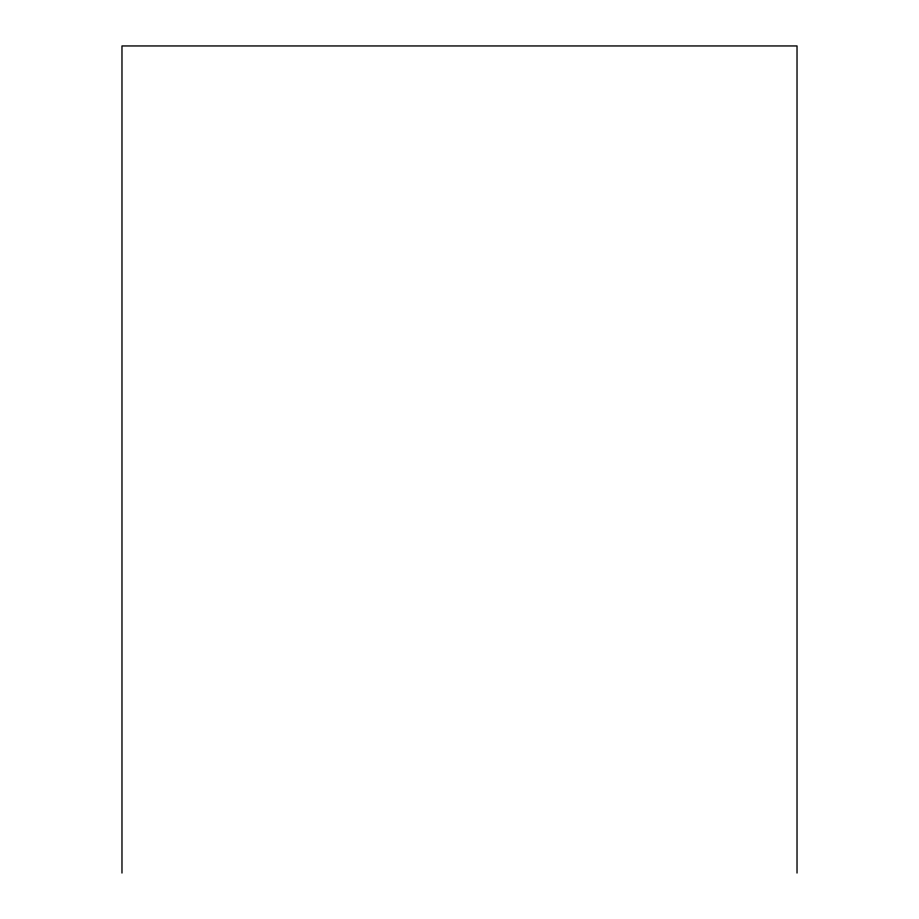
<?xml version="1.0" encoding="UTF-8"?>
<svg xmlns="http://www.w3.org/2000/svg" width="919" height="919" viewBox="0 0 919 919"><rect width="100%" height="100%" fill="white"/><g stroke="black" fill="none" stroke-linecap="round" stroke-linejoin="round"><path stroke-width="1.38" d="M797.026 873.05L797.026 45.95L121.974 45.95L121.974 873.05"/></g></svg>
